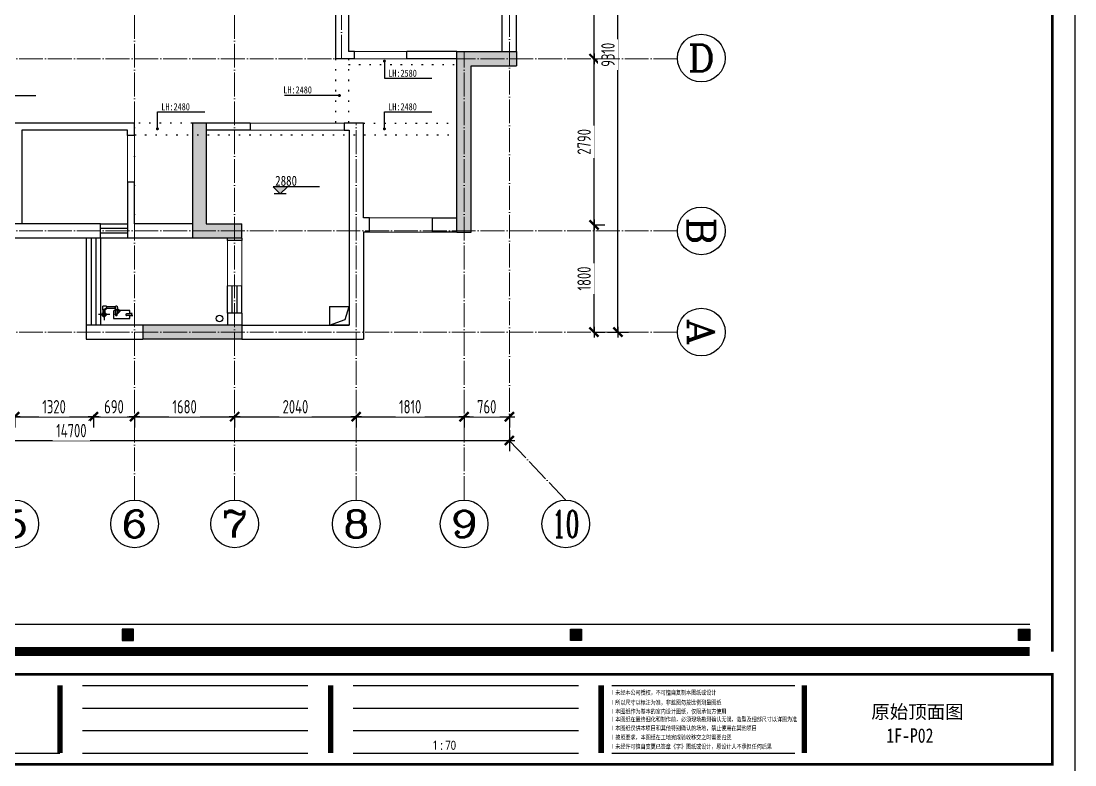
# Model space of a CAD drawing. Header units: inches. Extents: x 600 to 250244, y -404780 to 1000.
# Drawn here: x 41856 to 59539, y -314507 to -302023 of the extents above; entities that cross this region are included whole.
import ezdxf
from ezdxf.enums import TextEntityAlignment as Align

# ---------------------------------------------------------------- set-up
doc = ezdxf.new("R2010")
doc.units = ezdxf.units.IN
doc.header["$MEASUREMENT"] = 0
doc.linetypes.add('ACAD_ISO07W100', pattern=[3.5, 0.5, -3])
doc.linetypes.add('DOTE', pattern=[2.42, 2, -0.2, 0.02, -0.2])
for name, color, linetype in [('15开关布置图-YJ', 2, 'Continuous'), ('AXIS', 1, 'Continuous'), ('AXIS_TEXT', 7, 'Continuous'), ('A图框', 7, 'Continuous'), ('D-ARCHI', 250, 'Continuous'), ('EVH 立面填充', 8, 'Continuous'), ('IBS-003-建筑窗框', 3, 'Continuous'), ('IBS-050-建筑文字标注', 50, 'Continuous'), ('IBS-182-原建筑非承重墙', 150, 'Continuous'), ('IBS-200-原建筑承重墙柱', 200, 'Continuous'), ('IBS-22-原建筑梁体', 22, 'Continuous'), ('IBS-63-原建筑窗', 63, 'Continuous'), ('外标注', 50, 'Continuous')]:
    doc.layers.add(name, color=color, linetype=linetype)
doc.layers.add('门', color=65, linetype='Continuous', lineweight=13)
doc.styles.add('04.YBC-外标注3.0', font='SimSun.ttf', dxfattribs={"width": 0.8, "height": 3})
doc.styles.add('05.YBC-内标注2.5', font='SimSun.ttf', dxfattribs={"width": 0.8, "height": 2.5})
doc.styles.add('_TCH_AXIS', font='COMPLEX', dxfattribs={"bigfont": 'GBCBIG'})
doc.styles.add('CCD_DIM', font='archs.shx', dxfattribs={"width": 0.7})
doc.styles.add('COMPLEX', font='COMPLEX')
doc.styles.add('HBA-DIMT', font='ARCHS.SHX', dxfattribs={"width": 0.8})
doc.styles.get("Standard").update_dxf_attribs({"font": 'arial.ttf'})
doc.styles.add('宋体', font='SimSun.ttf', dxfattribs={"width": 0.8})
doc.dimstyles.new('1-50', dxfattribs={"dimscale": 50, "dimtxt": 2, "dimasz": 2, "dimexe": 2, "dimexo": 2, "dimgap": 0.6, "dimtad": 1, "dimdec": 0, "dimrnd": 10, "dimtxsty": 'CCD_DIM', "dimblk": 'ARCHTICK', "dimcen": 2.5, "dimclrd": 44, "dimclre": 44, "dimclrt": 50, "dimadec": 0, "dimazin": 0, "dimtfac": 1, "dimtdec": 0, "dimtmove": 0, "dimatfit": 3, "dimldrblk": 'OPEN90', "dimfxl": 7, "dimfxlon": 1, "dimarcsym": 0})
doc.dimstyles.new('HBA_40', dxfattribs={"dimscale": 50, "dimtxt": 2.5, "dimasz": 0.1, "dimexe": 2, "dimexo": 2.5, "dimgap": 0.6, "dimtad": 1, "dimdec": 0, "dimrnd": 5, "dimzin": 0, "dimtxsty": 'HBA-DIMT', "dimblk": 'HBA_DIMENSION_TICK', "dimblk1": 'HBA_DIMENSION_TICK', "dimblk2": 'HBA_DIMENSION_TICK', "dimcen": 0.125, "dimclrd": 44, "dimclre": 44, "dimclrt": 2, "dimadec": 0, "dimazin": 0, "dimtfac": 1, "dimtdec": 0, "dimtix": 1, "dimtmove": 1, "dimatfit": 3, "dimldrblk": 'HBA_Leader_Dot', "dimfxl": 0, "dimtvp": 1, "dimtfill": 1, "dimtolj": 1, "dimtzin": 0, "dimarcsym": 0})

# ---------------------------------------------------------------- blocks, each defined once
blk = doc.blocks.new('11')
at = {"layer": 'IBS-182-原建筑非承重墙'}
for p, q in [((140997, -1245), (140997, -1054)), ((140567, -1131), (140516, -1131)), ((140535, -1131), (140528, -1131)), ((140528, -1166), (140567, -1166)), ((140528, -1166), (140567, -1166)), ((140567, -1131), (140535, -1131)), ((140567, -1131), (140535, -1131)), ((140567, -1166), (140535, -1166)), ((140841, -1081), (140567, -1080)), ((140567, -1080), (140567, -1131)), ((140576, -1080), (140567, -1080)), ((140567, -1080), (140567, -1131)), ((140567, -1101), (140567, -1131)), ((140567, -1131), (140615, -1132)), ((140567, -1166), (140567, -1196)), ((140615, -1166), (140567, -1166)), ((140567, -1166), (140567, -1217)), ((140567, -1166), (140567, -1196)), ((140567, -1208), (140567, -1217)), ((140567, -1217), (140770, -1217)), ((140567, -1217), (140587, -1217)), ((140587, -1217), (140775, -1217)), ((140587, -1217), (140740, -1217)), ((140820, -1081), (140588, -1080)), ((140820, -1081), (140588, -1080)), ((140788, -1145), (140728, -1204)), ((140775, -1157), (140728, -1204)), ((140737, -1214), (140728, -1204)), ((140728, -1204), (140737, -1214)), ((140797, -1154), (140737, -1214)), ((140737, -1214), (140775, -1175)), ((140737, -1214), (140775, -1175)), ((140750, -1227), (140737, -1214)), ((140740, -1217), (140750, -1227)), ((140775, -1227), (140750, -1227)), ((140750, -1227), (140770, -1227)), ((140770, -1217), (140770, -1288)), ((140812, -1227), (140770, -1227)), ((140770, -1269), (140770, -1227)), ((140770, -1227), (140770, -1269)), ((140775, -1157), (140788, -1145)), ((140775, -1149), (140775, -1157)), ((140775, -1149), (140775, -1157)), ((140775, -1149), (140775, -1157)), ((140775, -1217), (140775, -1175)), ((140775, -1175), (140775, -1227)), ((140775, -1175), (140775, -1217)), ((140775, -1217), (140775, -1227)), ((140775, -1217), (140775, -1227)), ((140775, -1227), (140809, -1227)), ((140809, -1218), (140810, -1149)), ((140809, -1227), (140810, -1149)), ((140809, -1218), (140820, -1218)), ((140809, -1218), (140809, -1227)), ((140810, -1145), (140810, -1149)), ((140810, -1149), (140810, -1145)), ((140812, -1252), (140812, -1221)), ((140812, -1252), (140812, -1221)), ((140812, -1252), (140812, -1227)), ((140841, -1081), (140820, -1081)), ((140840, -1209), (140841, -1081)), ((140840, -1101), (140841, -1081)), ((140840, -1197), (140840, -1101)), ((140840, -1209), (140840, -1101)), ((140901, -1150), (141093, -1150)), ((140975, -1234), (140975, -1228)), ((140975, -1228), (140980, -1228)), ((140975, -1248), (140975, -1228)), ((140975, -1228), (141018, -1228)), ((140980, -1228), (140975, -1228)), ((140975, -1228), (140975, -1234)), ((140975, -1234), (140975, -1248)), ((140980, -1150), (140980, -1228)), ((140980, -1180), (140980, -1248)), ((140980, -1180), (140980, -1228)), ((140980, -1228), (141014, -1228)), ((140980, -1248), (140980, -1228)), ((140980, -1228), (141018, -1228)), ((141014, -1150), (141014, -1228)), ((141014, -1228), (141014, -1180)), ((141014, -1228), (141014, -1180)), ((141014, -1228), (141018, -1228)), ((141018, -1228), (141014, -1228)), ((141018, -1228), (141014, -1228)), ((141018, -1235), (141018, -1228)), ((141018, -1235), (141018, -1228)), ((141018, -1228), (141018, -1235)), ((141018, -1235), (141018, -1228)), ((141018, -1228), (141018, -1235)), ((141018, -1235), (141018, -1290)), ((140770, -1269), (140770, -1288)), ((140955, -1286), (140803, -1286)), ((140803, -1286), (140812, -1286)), ((140803, -1286), (140812, -1286)), ((140812, -1252), (140812, -1269)), ((140812, -1252), (140955, -1252)), ((140812, -1286), (140812, -1252)), ((140812, -1286), (140812, -1252)), ((140955, -1252), (140953, -1252)), ((140955, -1252), (140953, -1252)), ((140962, -1248), (140955, -1248)), ((140955, -1290), (140955, -1248)), ((140955, -1251), (140955, -1252)), ((140955, -1251), (140955, -1252)), ((140955, -1290), (140982, -1290)), ((140980, -1248), (140975, -1248)), ((140975, -1248), (140980, -1248)), ((140982, -1290), (141018, -1290))]:
    blk.add_line(p, q, dxfattribs=at)
blk.add_circle((140997, -1150), 34.9, dxfattribs=at)
for start, end in [(0, 180), (0, 180), (180, 240.5217), (180, 240.5217), (299.176, 0), (299.176, 0)]:
    blk.add_arc((140997, -1150), 34.9, start, end, dxfattribs=at)
for centre, major_axis, start_param, end_param in [((140553, -1149), (-17.5, -17.5), -1.141223, -0.024085), ((140540, -1140), (-6.72, -6.72), 4.378011, 6.612288), ((140531, -1157), (-6.72, -6.72), 1.236418, 3.470695), ((140588, -1101), (-14.5, 14.5), 5.495149, 7.065946), ((140587, -1196), (-14.5, 14.5), 0.78276, 2.353557), ((140615, -1149), (-12.1, -12.1), 0.78276, 3.924353), ((140793, -1149), (-12.1, 12.1), 3.924353, 7.065946), ((140793, -1149), (-4.6, -4.6), 1.568158, 4.709751), ((140820, -1101), (-14.5, -14.5), 2.353557, 3.924353), ((140820, -1197), (-14.5, -14.5), 0.78276, 2.353557), ((140962, -1234), (-9.66, 9.66), 2.353557, 3.924353), ((140997, -1150), (-12.1, 12.1), 4.709751, 10.992936), ((140791, -1269), (-15, 15), 0.78276, 2.986227), ((140791, -1269), (-15, 15), 2.986227, 3.924353)]:
    blk.add_ellipse(centre, major_axis=major_axis, ratio=1, start_param=start_param, end_param=end_param, dxfattribs=at)
at = {"layer": 'IBS-182-原建筑非承重墙', "extrusion": (0, 0, -1)}
for start_param, end_param in [(5.500425, 7.071221), (5.500425, 7.071221), (3.929629, 5.500425), (3.929629, 5.500425), (7.071221, 8.642018), (7.071221, 8.642018), (2.358832, 3.929629), (2.358832, 3.929629)]:
    blk.add_ellipse((140997, -1150), major_axis=(-12.1, 12.1), ratio=1, start_param=start_param, end_param=end_param, dxfattribs=at)
blk = doc.blocks.new('HBA_DIMENSION_TICK')
at = {"color": 0, "linetype": 'ByBlock'}
for p, q in [((-10, 0), (0, 0)), ((0, 0), (10, 0))]:
    blk.add_line(p, q, dxfattribs=at)
at = {"color": 50, "linetype": 'ByBlock'}
blk.add_solid([(-10, -7), (-7, -10), (7, 10), (10, 7)], dxfattribs=at)
blk = doc.blocks.new('*D113')
at = {"layer": 'Defpoints', "color": 0, "transparency": 16777216}
for p in [(41750, -308408), (43070, -308408), (43070, -308663)]:
    blk.add_point(p, dxfattribs=at)
at = {"layer": '外标注', "color": 44, "lineweight": -2, "transparency": 16777216}
for p, q in [((41750, -308633), (41750, -308843)), ((41759, -308663), (43061, -308663)), ((43070, -308633), (43070, -308843))]:
    blk.add_line(p, q, dxfattribs=at)
at = {"layer": '外标注', "color": 44, "lineweight": -2, "transparency": 16777216, "xscale": 9, "yscale": 9, "zscale": 9, "rotation": 180}
blk.add_blockref('HBA_DIMENSION_TICK', (41750, -308663), dxfattribs=at)
at = {"layer": '外标注', "color": 44, "lineweight": -2, "transparency": 16777216, "xscale": 9, "yscale": 9, "zscale": 9}
blk.add_blockref('HBA_DIMENSION_TICK', (43070, -308663), dxfattribs=at)
at = {"layer": '外标注', "color": 2, "transparency": 16777216, "insert": (42410, -308496), "char_height": 225, "attachment_point": 5, "style": 'HBA-DIMT', "bg_fill": 3, "box_fill_scale": 1.25, "bg_fill_color": 256, "bg_fill_true_color": 13158600, "bg_fill_transparency": 0}
blk.add_mtext('\\A1;1320', dxfattribs=at)
blk = doc.blocks.new('HBA_Leader_Dot')
at = {"color": 0, "linetype": 'ByBlock'}
blk.add_line((-5, 0), (-10, 0), dxfattribs=at)
at = {"color": 0, "linetype": 'ByBlock', "const_width": 5}
blk.add_lwpolyline([(-2.5, 0, 1), (2.5, 0, 1)], format="xyb", close=True, dxfattribs=at)
blk = doc.blocks.new('*D114')
at = {"layer": 'Defpoints', "color": 0, "transparency": 16777216}
for p in [(43070, -308408), (43760, -308408), (43760, -308663)]:
    blk.add_point(p, dxfattribs=at)
at = {"layer": '外标注', "color": 44, "lineweight": -2, "transparency": 16777216}
for p, q in [((43070, -308633), (43070, -308843)), ((43079, -308663), (43751, -308663)), ((43760, -308633), (43760, -308843))]:
    blk.add_line(p, q, dxfattribs=at)
at = {"layer": '外标注', "color": 44, "lineweight": -2, "transparency": 16777216, "xscale": 9, "yscale": 9, "zscale": 9, "rotation": 180}
blk.add_blockref('HBA_DIMENSION_TICK', (43070, -308663), dxfattribs=at)
at = {"layer": '外标注', "color": 44, "lineweight": -2, "transparency": 16777216, "xscale": 9, "yscale": 9, "zscale": 9}
blk.add_blockref('HBA_DIMENSION_TICK', (43760, -308663), dxfattribs=at)
at = {"layer": '外标注', "color": 2, "transparency": 16777216, "insert": (43415, -308496), "char_height": 225, "attachment_point": 5, "style": 'HBA-DIMT', "bg_fill": 3, "box_fill_scale": 1.25, "bg_fill_color": 256, "bg_fill_true_color": 13158600, "bg_fill_transparency": 0}
blk.add_mtext('\\A1;690', dxfattribs=at)
blk = doc.blocks.new('*D115')
at = {"layer": 'Defpoints', "color": 0, "transparency": 16777216}
for p in [(43760, -308408), (45440, -308408), (45440, -308663)]:
    blk.add_point(p, dxfattribs=at)
at = {"layer": '外标注', "color": 44, "lineweight": -2, "transparency": 16777216}
for p, q in [((43760, -308633), (43760, -308843)), ((43769, -308663), (45431, -308663)), ((45440, -308633), (45440, -308843))]:
    blk.add_line(p, q, dxfattribs=at)
at = {"layer": '外标注', "color": 44, "lineweight": -2, "transparency": 16777216, "xscale": 9, "yscale": 9, "zscale": 9, "rotation": 180}
blk.add_blockref('HBA_DIMENSION_TICK', (43760, -308663), dxfattribs=at)
at = {"layer": '外标注', "color": 44, "lineweight": -2, "transparency": 16777216, "xscale": 9, "yscale": 9, "zscale": 9}
blk.add_blockref('HBA_DIMENSION_TICK', (45440, -308663), dxfattribs=at)
at = {"layer": '外标注', "color": 2, "transparency": 16777216, "insert": (44600, -308496), "char_height": 225, "attachment_point": 5, "style": 'HBA-DIMT', "bg_fill": 3, "box_fill_scale": 1.25, "bg_fill_color": 256, "bg_fill_true_color": 13158600, "bg_fill_transparency": 0}
blk.add_mtext('\\A1;1680', dxfattribs=at)
blk = doc.blocks.new('*D116')
at = {"layer": 'Defpoints', "color": 0, "transparency": 16777216}
for p in [(45440, -308408), (47480, -308408), (47480, -308663)]:
    blk.add_point(p, dxfattribs=at)
at = {"layer": '外标注', "color": 44, "lineweight": -2, "transparency": 16777216}
for p, q in [((45440, -308633), (45440, -308843)), ((45449, -308663), (47471, -308663)), ((47480, -308633), (47480, -308843))]:
    blk.add_line(p, q, dxfattribs=at)
at = {"layer": '外标注', "color": 44, "lineweight": -2, "transparency": 16777216, "xscale": 9, "yscale": 9, "zscale": 9, "rotation": 180}
blk.add_blockref('HBA_DIMENSION_TICK', (45440, -308663), dxfattribs=at)
at = {"layer": '外标注', "color": 44, "lineweight": -2, "transparency": 16777216, "xscale": 9, "yscale": 9, "zscale": 9}
blk.add_blockref('HBA_DIMENSION_TICK', (47480, -308663), dxfattribs=at)
at = {"layer": '外标注', "color": 2, "transparency": 16777216, "insert": (46460, -308496), "char_height": 225, "attachment_point": 5, "style": 'HBA-DIMT', "bg_fill": 3, "box_fill_scale": 1.25, "bg_fill_color": 256, "bg_fill_true_color": 13158600, "bg_fill_transparency": 0}
blk.add_mtext('\\A1;2040', dxfattribs=at)
blk = doc.blocks.new('*D117')
at = {"layer": 'Defpoints', "color": 0, "transparency": 16777216}
for p in [(47480, -308408), (49290, -308408), (49290, -308663)]:
    blk.add_point(p, dxfattribs=at)
at = {"layer": '外标注', "color": 44, "lineweight": -2, "transparency": 16777216}
for p, q in [((47480, -308633), (47480, -308843)), ((47489, -308663), (49281, -308663)), ((49290, -308633), (49290, -308843))]:
    blk.add_line(p, q, dxfattribs=at)
at = {"layer": '外标注', "color": 44, "lineweight": -2, "transparency": 16777216, "xscale": 9, "yscale": 9, "zscale": 9, "rotation": 180}
blk.add_blockref('HBA_DIMENSION_TICK', (47480, -308663), dxfattribs=at)
at = {"layer": '外标注', "color": 44, "lineweight": -2, "transparency": 16777216, "xscale": 9, "yscale": 9, "zscale": 9}
blk.add_blockref('HBA_DIMENSION_TICK', (49290, -308663), dxfattribs=at)
at = {"layer": '外标注', "color": 2, "transparency": 16777216, "insert": (48385, -308496), "char_height": 225, "attachment_point": 5, "style": 'HBA-DIMT', "bg_fill": 3, "box_fill_scale": 1.25, "bg_fill_color": 256, "bg_fill_true_color": 13158600, "bg_fill_transparency": 0}
blk.add_mtext('\\A1;1810', dxfattribs=at)
blk = doc.blocks.new('*D118')
at = {"layer": 'Defpoints', "color": 0, "transparency": 16777216}
for p in [(49290, -308408), (50050, -308408), (50050, -308663)]:
    blk.add_point(p, dxfattribs=at)
at = {"layer": '外标注', "color": 44, "lineweight": -2, "transparency": 16777216}
for p, q in [((49290, -308633), (49290, -308843)), ((49299, -308663), (50041, -308663)), ((50050, -308633), (50050, -308843))]:
    blk.add_line(p, q, dxfattribs=at)
at = {"layer": '外标注', "color": 44, "lineweight": -2, "transparency": 16777216, "xscale": 9, "yscale": 9, "zscale": 9, "rotation": 180}
blk.add_blockref('HBA_DIMENSION_TICK', (49290, -308663), dxfattribs=at)
at = {"layer": '外标注', "color": 44, "lineweight": -2, "transparency": 16777216, "xscale": 9, "yscale": 9, "zscale": 9}
blk.add_blockref('HBA_DIMENSION_TICK', (50050, -308663), dxfattribs=at)
at = {"layer": '外标注', "color": 2, "transparency": 16777216, "insert": (49670, -308496), "char_height": 225, "attachment_point": 5, "style": 'HBA-DIMT', "bg_fill": 3, "box_fill_scale": 1.25, "bg_fill_color": 256, "bg_fill_true_color": 13158600, "bg_fill_transparency": 0}
blk.add_mtext('\\A1;760', dxfattribs=at)
blk = doc.blocks.new('*D119')
at = {"layer": 'Defpoints', "color": 0, "transparency": 16777216}
for p in [(35350, -308663), (50050, -308663), (50050, -309063)]:
    blk.add_point(p, dxfattribs=at)
at = {"layer": '外标注', "color": 44, "lineweight": -2, "transparency": 16777216}
for p, q in [((35350, -308888), (35350, -309243)), ((50050, -308888), (50050, -309243)), ((35359, -309063), (50041, -309063))]:
    blk.add_line(p, q, dxfattribs=at)
at = {"layer": '外标注', "color": 44, "lineweight": -2, "transparency": 16777216, "xscale": 9, "yscale": 9, "zscale": 9, "rotation": 180}
blk.add_blockref('HBA_DIMENSION_TICK', (35350, -309063), dxfattribs=at)
at = {"layer": '外标注', "color": 44, "lineweight": -2, "transparency": 16777216, "xscale": 9, "yscale": 9, "zscale": 9}
blk.add_blockref('HBA_DIMENSION_TICK', (50050, -309063), dxfattribs=at)
at = {"layer": '外标注', "color": 2, "transparency": 16777216, "insert": (42700, -308896), "char_height": 225, "attachment_point": 5, "style": 'HBA-DIMT', "bg_fill": 3, "box_fill_scale": 1.25, "bg_fill_color": 256, "bg_fill_true_color": 13158600, "bg_fill_transparency": 0}
blk.add_mtext('\\A1;14700', dxfattribs=at)
blk = doc.blocks.new('*D120')
at = {"layer": 'Defpoints', "color": 0, "transparency": 16777216}
for p in [(51229, -305445), (51470, -305445), (51229, -307243)]:
    blk.add_point(p, dxfattribs=at)
at = {"layer": '外标注', "color": 44, "lineweight": -2, "transparency": 16777216}
for p, q in [((51454, -305445), (51650, -305445)), ((51470, -307234), (51470, -305454)), ((51454, -307243), (51650, -307243))]:
    blk.add_line(p, q, dxfattribs=at)
at = {"layer": '外标注', "color": 44, "lineweight": -2, "transparency": 16777216, "xscale": 9, "yscale": 9, "zscale": 9}
for p, rotation in [((51470, -305445), 90), ((51470, -307243), 270)]:
    blk.add_blockref('HBA_DIMENSION_TICK', p, dxfattribs=dict(at, rotation=rotation))
at = {"layer": '外标注', "color": 2, "transparency": 16777216, "insert": (51304, -306344), "char_height": 225, "attachment_point": 5, "rotation": 90, "style": 'HBA-DIMT', "bg_fill": 3, "box_fill_scale": 1.25, "bg_fill_color": 256, "bg_fill_true_color": 13158600, "bg_fill_transparency": 0}
blk.add_mtext('\\A1;1800', dxfattribs=at)
blk = doc.blocks.new('*D121')
at = {"layer": 'Defpoints', "color": 0, "transparency": 16777216}
for p in [(51229, -302655), (51470, -302655), (51229, -305445)]:
    blk.add_point(p, dxfattribs=at)
at = {"layer": '外标注', "color": 44, "lineweight": -2, "transparency": 16777216}
for p, q in [((51454, -302655), (51650, -302655)), ((51470, -305436), (51470, -302664)), ((51454, -305445), (51650, -305445))]:
    blk.add_line(p, q, dxfattribs=at)
at = {"layer": '外标注', "color": 44, "lineweight": -2, "transparency": 16777216, "xscale": 9, "yscale": 9, "zscale": 9}
for p, rotation in [((51470, -302655), 90), ((51470, -305445), 270)]:
    blk.add_blockref('HBA_DIMENSION_TICK', p, dxfattribs=dict(at, rotation=rotation))
at = {"layer": '外标注', "color": 2, "transparency": 16777216, "insert": (51304, -304050), "char_height": 225, "attachment_point": 5, "rotation": 90, "style": 'HBA-DIMT', "bg_fill": 3, "box_fill_scale": 1.25, "bg_fill_color": 256, "bg_fill_true_color": 13158600, "bg_fill_transparency": 0}
blk.add_mtext('\\A1;2790', dxfattribs=at)
blk = doc.blocks.new('*D122')
at = {"layer": 'Defpoints', "color": 0, "transparency": 16777216}
for p in [(51229, -299435), (51470, -299435), (51229, -302655)]:
    blk.add_point(p, dxfattribs=at)
at = {"layer": '外标注', "color": 44, "lineweight": -2, "transparency": 16777216}
for p, q in [((51454, -299435), (51650, -299435)), ((51470, -302646), (51470, -299444)), ((51454, -302655), (51650, -302655))]:
    blk.add_line(p, q, dxfattribs=at)
at = {"layer": '外标注', "color": 44, "lineweight": -2, "transparency": 16777216, "xscale": 9, "yscale": 9, "zscale": 9}
for p, rotation in [((51470, -299435), 90), ((51470, -302655), 270)]:
    blk.add_blockref('HBA_DIMENSION_TICK', p, dxfattribs=dict(at, rotation=rotation))
at = {"layer": '外标注', "color": 2, "transparency": 16777216, "insert": (51304, -301045), "char_height": 225, "attachment_point": 5, "rotation": 90, "style": 'HBA-DIMT', "bg_fill": 3, "box_fill_scale": 1.25, "bg_fill_color": 256, "bg_fill_true_color": 13158600, "bg_fill_transparency": 0}
blk.add_mtext('\\A1;3220', dxfattribs=at)
blk = doc.blocks.new('*D124')
at = {"layer": 'Defpoints', "color": 0, "transparency": 16777216}
for p in [(51470, -297934), (51870, -297934), (51470, -307243)]:
    blk.add_point(p, dxfattribs=at)
at = {"layer": '外标注', "color": 44, "lineweight": -2, "transparency": 16777216}
for p, q in [((51695, -297934), (52050, -297934)), ((51870, -307234), (51870, -297943)), ((51695, -307243), (52050, -307243))]:
    blk.add_line(p, q, dxfattribs=at)
at = {"layer": '外标注', "color": 44, "lineweight": -2, "transparency": 16777216, "xscale": 9, "yscale": 9, "zscale": 9}
for p, rotation in [((51870, -297934), 90), ((51870, -307243), 270)]:
    blk.add_blockref('HBA_DIMENSION_TICK', p, dxfattribs=dict(at, rotation=rotation))
at = {"layer": '外标注', "color": 2, "transparency": 16777216, "insert": (51704, -302589), "char_height": 225, "attachment_point": 5, "rotation": 90, "style": 'HBA-DIMT', "bg_fill": 3, "box_fill_scale": 1.25, "bg_fill_color": 256, "bg_fill_true_color": 13158600, "bg_fill_transparency": 0}
blk.add_mtext('\\A1;9310', dxfattribs=at)
blk = doc.blocks.new('_AXISO')
blk.add_circle((0, 0), 0.5)
at = {"layer": 'AXIS_TEXT', "style": 'COMPLEX', "width": 1.041667}
blk.add_attdef('A', text='', height=0.56, dxfattribs=at).set_placement((-0.25, -0.28), (0.25, -0.28), align=Align.FIT)
blk = doc.blocks.new('A$C762F35E1')
at = {"layer": 'IBS-050-建筑文字标注', "linetype": 'ByBlock'}
h = blk.add_hatch(color=160, dxfattribs=at)
h.dxf.hatch_style = 1
h.paths.add_polyline_path([(122, 0), (0, 122), (243, 122)])
at = {"layer": 'IBS-050-建筑文字标注', "color": 160, "linetype": 'ByBlock'}
for p, q in [((0, 122), (122, 0)), ((781, 122), (0, 122)), ((223, 0), (20, 0)), ((243, 122), (122, 0))]:
    blk.add_line(p, q, dxfattribs=at)
blk = doc.blocks.new('_ArchTick')
at = {"color": 0, "linetype": 'ByBlock', "const_width": 0.15}
blk.add_lwpolyline([(-0.5, -0.5), (0.5, 0.5)], dxfattribs=at)
blk = doc.blocks.new('gegeg')
at = {"layer": 'A图框'}
h = blk.add_hatch(color=256, dxfattribs=at)
h.dxf.hatch_style = 1
h.paths.add_polyline_path([(147800, -57733), (147975, -57733), (147975, -57558), (147800, -57558)])
h = blk.add_hatch(color=256, dxfattribs=at)
h.dxf.hatch_style = 1
h.paths.add_polyline_path([(154931, -57558), (154756, -57558), (154756, -57733), (154931, -57733)])
h = blk.add_hatch(color=256, dxfattribs=at)
h.dxf.hatch_style = 1
h.paths.add_polyline_path([(161887, -57558), (161712, -57558), (161712, -57733), (161887, -57733)])
for p, q in [((133887, -57482), (161887, -57482)), ((147184, -58433), (150684, -58433)), ((151384, -58433), (154884, -58433)), ((155398, -58433), (158242, -58433)), ((147184, -58783), (150684, -58783)), ((151384, -58783), (154884, -58783)), ((147184, -59133), (150684, -59133)), ((151384, -59133), (154884, -59133)), ((138761, -59483), (146834, -59483)), ((147184, -59483), (150684, -59483)), ((151384, -59483), (154884, -59483)), ((155398, -59483), (158242, -59483))]:
    blk.add_line(p, q, dxfattribs=at)
for points in [[(162587, -39218), (162587, -60008), (133187, -60008), (133187, -39218)], [(147975, -57558), (147800, -57558), (147800, -57733), (147975, -57733)], [(154756, -57558), (154931, -57558), (154931, -57733), (154756, -57733)], [(161712, -57558), (161887, -57558), (161887, -57733), (161712, -57733)]]:
    blk.add_lwpolyline(points, close=True, dxfattribs=at)
for points, const_width in [([(133537, -40125), (133537, -39568), (162237, -39568), (162237, -57908)], 42), ([(161887, -57908), (133887, -57908)], 140), ([(146834, -58433), (146834, -59483)], 84), ([(151034, -58433), (151034, -59483)], 84), ([(155234, -58433), (155234, -59483)], 84), ([(158387, -58433), (158387, -59483)], 84)]:
    blk.add_lwpolyline(points, dxfattribs=dict(at, const_width=const_width))
at = {"layer": 'A图框', "const_width": 42}
blk.add_lwpolyline([(133537, -58258), (162237, -58258), (162237, -59658), (133537, -59658)], close=True, dxfattribs=at)
at = {"layer": '', "insert": (152579, -59363), "char_height": 175, "width": 3199.54, "attachment_point": 4, "style": '05.YBC-内标注2.5'}
blk.add_mtext('{\\fMicrosoft YaHei|b0|i0|c134|p34;\\H0.8x; 1 : 70}', dxfattribs=at)
at = {"layer": 'A图框', "char_height": 70, "attachment_point": 1, "style": '04.YBC-外标注3.0'}
for s, width, insert in [('{\\fArial Unicode MS|b0|i0|c134|p0;l 未经本公司授权，不可擅自复制本图纸或设计}', 1842.18, (155405, -58508)), ('{\\fArial Unicode MS|b0|i0|c134|p0;l 所以尺寸以标注为准，非蓝图勿按比例测量图纸}', 1906.2, (155405, -58662)), ('{\\fArial Unicode MS|b0|i0|c134|p0;l 本图纸作为基本的室内设计图纸，仅限承包方使用}', 2550.12, (155405, -58801)), ('{\\fArial Unicode MS|b0|i0|c134|p0;l 本图纸在最终细化和制作前，必须现场勘测确认无误，造型及细部尺寸以详图为准}', 3701.19, (155405, -58923)), ('{\\fArial Unicode MS|b0|i0|c134|p0;l 本图纸仅供本项目和其他特别确认的场地，禁止使用在其他项目}', 3008.74, (155405, -59060)), ('{\\fArial Unicode MS|b0|i0|c134|p0;l 按照要求，本图纸在工地完成验收移交之时需要归还}', 1941.8, (155405, -59203)), ('{\\fArial Unicode MS|b0|i0|c134|p0;l 未经许可擅自变更已签章《字》图纸或设计，原设计人不承担任何后果}', 3026.66, (155405, -59346))]:
    blk.add_mtext_dynamic_manual_height_columns(s, width=width, gutter_width=1, heights=[0], dxfattribs=dict(at, insert=insert))

msp = doc.modelspace()

# ---------------------------------------------------------------- hatches: boundary and pattern name
at = {"layer": 'EVH 立面填充'}
h = msp.add_hatch(color=256, dxfattribs=at)
h.dxf.hatch_style = 1
h.paths.add_polyline_path([(49410.5, -302774.5), (50170.5, -302774.5), (50170.5, -302534.5), (49170.5, -302534.5), (49170.5, -305564.5), (49410.5, -305564.5)])
h = msp.add_hatch(color=256, dxfattribs=at)
h.dxf.hatch_style = 1
h.paths.add_polyline_path([(45560.2, -305664.5), (45560.2, -305424.5), (44960.2, -305424.5), (44960.2, -303734.5), (44730.2, -303734.5), (44730.2, -305664.5)])
h = msp.add_hatch(color=256, dxfattribs=at)
h.dxf.hatch_style = 1
h.paths.add_polyline_path([(43900.2, -307124.5), (43900.2, -307362.8), (45560.2, -307362.8), (45560.2, -307124.5)])

# ---------------------------------------------------------------- linework, layer by layer
at = {"layer": 'D-ARCHI', "color": 251, "linetype": 'DOTE', "lineweight": 5, "ltscale": 200}
msp.add_line((47230.5, -302654.5), (47230.5, -295114.3), dxfattribs=at)
at = {"layer": 'IBS-003-建筑窗框', "color": 251, "ltscale": 10}
for p, q in [((43190.2, -305424.5), (43640.2, -305424.5)), ((42950.2, -305664.5), (42950.2, -307124.5)), ((43640.2, -305664.5), (43190.2, -305664.5)), ((43190.2, -305664.5), (43190.2, -307124.5)), ((45320.2, -306924.5), (45320.2, -306464.5)), ((45560.2, -306924.5), (45560.2, -306464.5))]:
    msp.add_line(p, q, dxfattribs=at)
at = {"layer": 'IBS-182-原建筑非承重墙'}
for p, q in [((50170.5, -302534.5), (50170.5, -299314.5)), ((49930.5, -302534.5), (49930.5, -299554.5)), ((47130.5, -301004.5), (47130.5, -302654.5)), ((47350.5, -301004.5), (47350.5, -302534.5)), ((47450.5, -302534.5), (47350.5, -302534.5)), ((47450.5, -302654.5), (47450.5, -302534.5)), ((48330.5, -302654.5), (48330.5, -302534.5)), ((49170.5, -302534.5), (48330.5, -302534.5)), ((47450.5, -302654.5), (47130.5, -302654.5)), ((49170.5, -302654.5), (48330.5, -302654.5)), ((43760.2, -303734.5), (40110.2, -303734.5)), ((43760.2, -303944.5), (43760.2, -303734.5)), ((45700.2, -303734.5), (44960.2, -303734.5)), ((45700.2, -303734.5), (45700.2, -303854.5)), ((47600.2, -303734.5), (47280.2, -303734.5)), ((47280.2, -303734.5), (47280.2, -303854.5)), ((47600.2, -305324.5), (47600.2, -303734.5)), ((43640.2, -303854.5), (41870.2, -303854.5)), ((41870.2, -303854.5), (41870.2, -305424.5)), ((43640.2, -303944.5), (43640.2, -303854.5)), ((43760.2, -303944.5), (43640.2, -303944.5)), ((45700.2, -303854.5), (44960.2, -303854.5)), ((47280.2, -303854.5), (47360.2, -303854.5)), ((47360.2, -303854.5), (47360.2, -307124.5)), ((43760.2, -304724.5), (43640.2, -304724.5)), ((43640.2, -304724.5), (43640.2, -305664.5)), ((43760.2, -305424.5), (43760.2, -304724.5)), ((47700.2, -305324.5), (47600.2, -305324.5)), ((47700.2, -305564.5), (47700.2, -305324.5)), ((48760.5, -305564.5), (48760.5, -305324.5)), ((48760.5, -305324.5), (49170.5, -305324.5)), ((41870.2, -305424.5), (40490.2, -305424.5)), ((43190.2, -305424.5), (41870.2, -305424.5)), ((43190.2, -305664.5), (43190.2, -305424.5)), ((44730.2, -305424.5), (43760.2, -305424.5)), ((42950.2, -305664.5), (40490.2, -305664.5)), ((43190.2, -305664.5), (42950.2, -305664.5)), ((44730.2, -305664.5), (43640.2, -305664.5)), ((45320.2, -305704.5), (45320.2, -305664.5)), ((45560.2, -305704.5), (45320.2, -305704.5)), ((45560.2, -305664.5), (45560.2, -305704.5)), ((47700.2, -305564.5), (47600.2, -305564.5)), ((47600.2, -305564.5), (47600.2, -307362.8)), ((49170.5, -305564.5), (48760.5, -305564.5)), ((45560.2, -306924.5), (45320.2, -306924.5)), ((45320.2, -306924.5), (45320.2, -307124.5)), ((45560.2, -306924.5), (45560.2, -307124.5)), ((47032, -306811.5), (47032, -307124.5)), ((47032, -306811.5), (47360.2, -306811.5)), ((47293.7, -307031.9), (47360.2, -306811.5)), ((43900.2, -307124.5), (42950.2, -307124.5)), ((42950.2, -307124.5), (42950.2, -307362.8)), ((45560.2, -307124.5), (47360.2, -307124.5)), ((47032, -307124.5), (47293.7, -307031.9)), ((47360.2, -307124.5), (47032, -307124.5)), ((42950.2, -307362.8), (43900.2, -307362.8)), ((45560.2, -307362.8), (47600.2, -307362.8))]:
    msp.add_line(p, q, dxfattribs=at)
msp.add_circle((45184.2, -307016.1), 55, dxfattribs=at)
at = {"layer": 'IBS-200-原建筑承重墙柱', "ltscale": 0.02}
for p, q in [((49170.5, -305564.5), (49170.5, -302534.5)), ((49170.5, -302534.5), (50170.5, -302534.5)), ((50170.5, -302534.5), (50170.5, -302774.5)), ((49410.5, -305564.5), (49410.5, -302774.5)), ((49410.5, -302774.5), (50170.5, -302774.5)), ((44730.2, -303734.5), (44730.2, -305664.5)), ((44960.2, -303734.5), (44730.2, -303734.5)), ((44960.2, -303734.5), (44960.2, -305424.5)), ((44960.2, -305424.5), (45560.2, -305424.5)), ((45560.2, -305664.5), (45560.2, -305424.5)), ((45560.2, -305664.5), (44730.2, -305664.5)), ((49170.5, -305564.5), (49410.5, -305564.5)), ((45560.2, -307124.5), (43900.2, -307124.5)), ((43900.2, -307124.5), (43900.2, -307362.8)), ((45560.2, -307124.5), (45560.2, -307362.8)), ((45560.2, -307362.8), (43900.2, -307362.8))]:
    msp.add_line(p, q, dxfattribs=at)
at = {"layer": 'IBS-22-原建筑梁体', "linetype": 'ACAD_ISO07W100', "ltscale": 50}
for p, q in [((47130.5, -302654.5), (47130.5, -303734.5)), ((47350.5, -302654.5), (47350.5, -303734.5)), ((47350.5, -302754.5), (49170.5, -302754.5)), ((44730.2, -303734.5), (43760.2, -303734.5)), ((47600.2, -303734.5), (49170.5, -303734.5)), ((43760.2, -303934.5), (49170.5, -303934.5))]:
    msp.add_line(p, q, dxfattribs=at)
at = {"layer": 'IBS-63-原建筑窗'}
for p, q in [((43640.2, -305504.5), (43190.2, -305504.5)), ((43030.2, -305664.5), (43030.2, -307124.5)), ((43110.2, -305664.5), (43110.2, -307124.5)), ((43640.2, -305584.5), (43190.2, -305584.5)), ((45400.2, -306924.5), (45400.2, -306464.5)), ((45480.2, -306924.5), (45480.2, -306464.5))]:
    msp.add_line(p, q, dxfattribs=at)
at = {"layer": '门', "color": 8, "lineweight": 5}
msp.add_line((45560.2, -306464.5), (45320.2, -306464.5), dxfattribs=at)
for points in [[(47450.5, -302534.5), (48330.5, -302534.5), (48330.5, -302654.5), (47450.5, -302654.5)], [(45700.2, -303734.5), (47280.2, -303734.5), (47280.2, -303854.5), (45700.2, -303854.5)], [(43640.2, -304724.5), (43760.2, -304724.5), (43760.2, -303944.5), (43640.2, -303944.5)], [(47700.2, -305324.5), (48760.5, -305324.5), (48760.5, -305564.5), (47700.2, -305564.5)], [(45320.2, -306464.5), (45560.2, -306464.5), (45560.2, -305704.5), (45320.2, -305704.5)]]:
    msp.add_lwpolyline(points, close=True, dxfattribs=at)

# ---------------------------------------------------------------- block references
at = {"layer": 'AXIS'}
ref = msp.add_blockref('_AXISO', (53270.5, -302644.3), dxfattribs=dict(at, xscale=800, yscale=800, zscale=800))
ref.add_attrib('A', 'D', dxfattribs={"layer": 'AXIS_TEXT', "height": 452.5, "style": '_TCH_AXIS', "width": 1.235294}).set_placement((53044.2, -302870.6), (53496.8, -302870.6), align=Align.FIT)
ref = msp.add_blockref('_AXISO', (53270.5, -305544.5), dxfattribs=dict(at, xscale=800, yscale=800, zscale=800, rotation=270))
ref.add_attrib('A', 'B', dxfattribs={"layer": 'AXIS_TEXT', "height": 452.5, "rotation": 270, "style": '_TCH_AXIS', "width": 1.235294}).set_placement((53044.2, -305318.2), (53044.2, -305770.8), align=Align.FIT)
ref = msp.add_blockref('_AXISO', (53270.5, -307242.8), dxfattribs=dict(at, xscale=800, yscale=800, zscale=800, rotation=270))
ref.add_attrib('A', 'A', dxfattribs={"layer": 'AXIS_TEXT', "height": 452.5, "rotation": 270, "style": '_TCH_AXIS', "width": 1.166667}).set_placement((53044.2, -307016.6), (53044.2, -307469.1), align=Align.FIT)
ref = msp.add_blockref('_AXISO', (41750.2, -310462.8), dxfattribs=dict(at, xscale=800, yscale=800, zscale=800))
ref.add_attrib('A', '5', dxfattribs={"layer": 'AXIS_TEXT', "height": 452.5, "style": '_TCH_AXIS', "width": 1.5}).set_placement((41523.9, -310689.1), (41976.5, -310689.1), align=Align.FIT)
ref = msp.add_blockref('_AXISO', (43760.2, -310462.8), dxfattribs=dict(at, xscale=800, yscale=800, zscale=800))
ref.add_attrib('A', '6', dxfattribs={"layer": 'AXIS_TEXT', "height": 452.5, "style": '_TCH_AXIS', "width": 1.5}).set_placement((43533.9, -310689.1), (43986.5, -310689.1), align=Align.FIT)
ref = msp.add_blockref('_AXISO', (45440.2, -310462.8), dxfattribs=dict(at, xscale=800, yscale=800, zscale=800))
ref.add_attrib('A', '7', dxfattribs={"layer": 'AXIS_TEXT', "height": 452.5, "style": '_TCH_AXIS', "width": 1.5}).set_placement((45213.9, -310689.1), (45666.5, -310689.1), align=Align.FIT)
ref = msp.add_blockref('_AXISO', (47480.2, -310462.8), dxfattribs=dict(at, xscale=800, yscale=800, zscale=800))
ref.add_attrib('A', '8', dxfattribs={"layer": 'AXIS_TEXT', "height": 452.5, "style": '_TCH_AXIS', "width": 1.5}).set_placement((47253.9, -310689.1), (47706.5, -310689.1), align=Align.FIT)
ref = msp.add_blockref('_AXISO', (49290.5, -310462.8), dxfattribs=dict(at, xscale=800, yscale=800, zscale=800))
ref.add_attrib('A', '9', dxfattribs={"layer": 'AXIS_TEXT', "height": 452.5, "style": '_TCH_AXIS', "width": 1.5}).set_placement((49064.2, -310689.1), (49516.8, -310689.1), align=Align.FIT)
ref = msp.add_blockref('_AXISO', (50995.2, -310462.8), dxfattribs=dict(at, xscale=800, yscale=800, zscale=800))
ref.add_attrib('A', '10', dxfattribs={"layer": 'AXIS_TEXT', "height": 452.55, "style": '_TCH_AXIS', "width": 0.724138}).set_placement((50768.9, -310689.1), (51221.4, -310689.1), align=Align.FIT)
at = {"layer": 'IBS-050-建筑文字标注', "color": 160, "linetype": 'ByBlock'}
msp.add_blockref('A$C762F35E1', (46084.1, -304925.1), dxfattribs=at)
at = {"layer": 'IBS-182-原建筑非承重墙', "rotation": 180}
msp.add_blockref('11', (184246.4, -308097.7), dxfattribs=at)

# ---------------------------------------------------------------- texts
at = {"color": 253, "insert": (56375.5, -313892.4), "char_height": 242.16, "attachment_point": 1, "style": '宋体'}
msp.add_mtext_dynamic_manual_height_columns('1F-P02', width=66.267, gutter_width=16.2, heights=[0], dxfattribs=at)
at = {"layer": 'A图框', "insert": (56122.5, -313502.7), "char_height": 227.029, "attachment_point": 1}
msp.add_mtext_dynamic_manual_height_columns('{\\fArial Unicode MS|b0|i0|c134|p0;原始顶面图}', width=2770.836, gutter_width=16.2, heights=[0], dxfattribs=at)
at = {"layer": 'IBS-050-建筑文字标注', "style": '宋体', "width": 0.8}
msp.add_text('2880 ', height=168, dxfattribs=at).set_placement((46120.7, -304786.9))
at = {"layer": 'IBS-63-原建筑窗', "style": '宋体', "width": 0.8}
for s, p in [('LH:2580 ', (48016.7, -302958.2)), ('LH:2480 ', (46256.8, -303238)), ('LH:2480 ', (44209, -303521.2)), ('LH:2480 ', (48016.7, -303521.2))]:
    msp.add_text(s, height=120, dxfattribs=at).set_placement(p)

# ---------------------------------------------------------------- dimensions: what is measured, and where the dimension line sits
at = {"layer": '外标注'}
dim = msp.add_linear_dim(base=(51470.5, -305444.5), p1=(51228.7, -307242.8), p2=(51228.7, -305444.5), angle=270, dimstyle='HBA_40', override={"dimscale": 90, "dimfxl": 200, "dimfxlon": 1}, dxfattribs=at)
dim.commit()
dim.dimension.update_dxf_attribs({"geometry": '*D120', "text_midpoint": (51304, -306343.7)})
dim = msp.add_linear_dim(base=(43070.2, -308662.8), p1=(41750.2, -308407.8), p2=(43070.2, -308407.8), dimstyle='HBA_40', override={"dimscale": 90, "dimfxl": 200, "dimfxlon": 1}, dxfattribs=at)
dim.commit()
dim.dimension.update_dxf_attribs({"geometry": '*D113', "text_midpoint": (42410.2, -308496.3)})

# ---------------------------------------------------------------- leaders
at = {"layer": 'IBS-63-原建筑窗'}
for points, override in [([(47952.5, -302694.7), (47952.5, -302979.1), (48750, -302979.1)], {"dimasz": 4, "dimtad": 0, "dimclrd": 256, "dimldrblk": 'DotSmall'}), ([(41182.4, -303272.7), (42106.2, -303272.7)], {"dimasz": 4, "dimgap": 0.6, "dimtad": 0, "dimclrd": 256, "dimldrblk": 'DotSmall'}), ([(47198.1, -303272.7), (46274.3, -303272.7)], {"dimasz": 4, "dimgap": 0.6, "dimtad": 0, "dimclrd": 256, "dimldrblk": 'DotSmall'}), ([(44144.7, -303832.1), (44144.7, -303547.7), (44942.3, -303547.7)], {"dimasz": 4, "dimtad": 0, "dimclrd": 256, "dimldrblk": 'DotSmall'}), ([(47952.5, -303832.1), (47952.5, -303547.7), (48750, -303547.7)], {"dimasz": 4, "dimtad": 0, "dimclrd": 256, "dimldrblk": 'DotSmall'})]:
    msp.add_leader(points, dimstyle='1-50', override=override, dxfattribs=at)

# ---------------------------------------------------------------- next in the draw order: dimensions: what is measured, and where the dimension line sits
at = {"layer": '外标注'}
dim = msp.add_linear_dim(base=(51470.5, -302654.5), p1=(51228.7, -305444.5), p2=(51228.7, -302654.5), angle=270, dimstyle='HBA_40', override={"dimscale": 90, "dimfxl": 200, "dimfxlon": 1}, dxfattribs=at)
dim.commit()
dim.dimension.update_dxf_attribs({"geometry": '*D121', "text_midpoint": (51304, -304049.5)})
dim = msp.add_linear_dim(base=(43760.2, -308662.8), p1=(43070.2, -308407.8), p2=(43760.2, -308407.8), dimstyle='HBA_40', override={"dimscale": 90, "dimfxl": 200, "dimfxlon": 1}, dxfattribs=at)
dim.commit()
dim.dimension.update_dxf_attribs({"geometry": '*D114', "text_midpoint": (43415.2, -308496.3)})

# ---------------------------------------------------------------- next in the draw order: dimensions: what is measured, and where the dimension line sits
dim = msp.add_linear_dim(base=(51470.5, -299434.5), p1=(51228.7, -302654.5), p2=(51228.7, -299434.5), angle=270, dimstyle='HBA_40', override={"dimscale": 90, "dimfxl": 200, "dimfxlon": 1}, dxfattribs=at)
dim.commit()
dim.dimension.update_dxf_attribs({"geometry": '*D122', "text_midpoint": (51304, -301044.5)})
dim = msp.add_linear_dim(base=(45440.2, -308662.8), p1=(43760.2, -308407.8), p2=(45440.2, -308407.8), dimstyle='HBA_40', override={"dimscale": 90, "dimfxl": 200, "dimfxlon": 1}, dxfattribs=at)
dim.commit()
dim.dimension.update_dxf_attribs({"geometry": '*D115', "text_midpoint": (44600.2, -308496.3)})

# ---------------------------------------------------------------- next in the draw order: dimensions: what is measured, and where the dimension line sits
dim = msp.add_linear_dim(base=(51870.4974, -297934.2669), p1=(51470.4974, -307242.8414), p2=(51470.4974, -297934.2669), angle=90, dimstyle='HBA_40', override={"dimscale": 90, "dimfxl": 200, "dimfxlon": 1}, dxfattribs=at)
dim.commit()
dim.dimension.update_dxf_attribs({"geometry": '*D124', "text_midpoint": (51703.9974, -302588.5542)})
dim = msp.add_linear_dim(base=(47480.2, -308662.8), p1=(45440.2, -308407.8), p2=(47480.2, -308407.8), dimstyle='HBA_40', override={"dimscale": 90, "dimfxl": 200, "dimfxlon": 1}, dxfattribs=at)
dim.commit()
dim.dimension.update_dxf_attribs({"geometry": '*D116', "text_midpoint": (46460.2, -308496.3)})

# ---------------------------------------------------------------- next in the draw order: linework, layer by layer
at = {"layer": 'D-ARCHI', "color": 251, "linetype": 'DOTE', "lineweight": 5, "ltscale": 200}
for p, q in [((52870.5, -302654.5), (32543.2, -302654.5)), ((52870.5, -305544.5), (32543.2, -305544.5)), ((52870.5, -307242.8), (32543.2, -307242.8))]:
    msp.add_line(p, q, dxfattribs=at)

# ---------------------------------------------------------------- next in the draw order: dimensions: what is measured, and where the dimension line sits
at = {"layer": '外标注'}
dim = msp.add_linear_dim(base=(49290.5, -308662.8), p1=(47480.2, -308407.8), p2=(49290.5, -308407.8), dimstyle='HBA_40', override={"dimscale": 90, "dimfxl": 200, "dimfxlon": 1}, dxfattribs=at)
dim.commit()
dim.dimension.update_dxf_attribs({"geometry": '*D117', "text_midpoint": (48385.3, -308496.3)})

# ---------------------------------------------------------------- next in the draw order: dimensions: what is measured, and where the dimension line sits
dim = msp.add_linear_dim(base=(50050.5, -308662.8), p1=(49290.5, -308407.8), p2=(50050.5, -308407.8), dimstyle='HBA_40', override={"dimscale": 90, "dimfxl": 200, "dimfxlon": 1}, dxfattribs=at)
dim.commit()
dim.dimension.update_dxf_attribs({"geometry": '*D118', "text_midpoint": (49670.5, -308496.3)})

# ---------------------------------------------------------------- next in the draw order: dimensions: what is measured, and where the dimension line sits
dim = msp.add_linear_dim(base=(50050.5, -309062.8), p1=(35350.5, -308662.8), p2=(50050.5, -308662.8), dimstyle='HBA_40', override={"dimscale": 90, "dimfxl": 200, "dimfxlon": 1}, dxfattribs=at)
dim.commit()
dim.dimension.update_dxf_attribs({"geometry": '*D119', "text_midpoint": (42700.5, -308896.3)})

# ---------------------------------------------------------------- next in the draw order: linework, layer by layer
at = {"layer": 'D-ARCHI', "color": 251, "linetype": 'DOTE', "lineweight": 5, "ltscale": 200}
for p, q in [((43760.2, -310062.8), (43760.2, -295114.3)), ((45440.2, -310062.8), (45440.2, -295114.3)), ((50050.5, -309062.8), (50050.5, -295114.3)), ((49290.5, -310062.8), (49290.5, -302534.5)), ((47480.2, -310062.8), (47480.2, -303734.5)), ((50050.5, -309065.3), (50995.2, -310062.8))]:
    msp.add_line(p, q, dxfattribs=at)

# ---------------------------------------------------------------- next in the draw order: block references
at = {"layer": '15开关布置图-YJ', "color": 2, "xscale": 1.081091401797356, "yscale": 1.081091401797356, "zscale": 1.081091401797356}
msp.add_blockref('gegeg', (-116232.5, -250002.3), dxfattribs=at)

doc.saveas('drawing.dxf')
